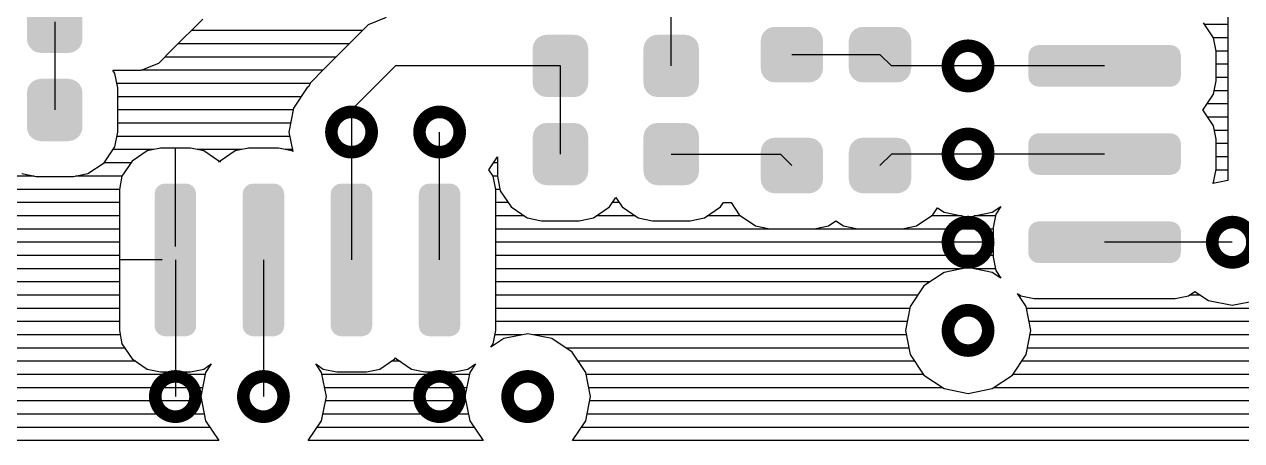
# Model space of a CAD drawing. Extents: x 295 to 953, y 10 to 290.
# Drawn here: x 624.04 to 659.14, y 73.18 to 85.17 of the extents above; entities that cross this region are included whole.
import ezdxf

# ---------------------------------------------------------------- set-up
doc = ezdxf.new("R2010")
doc.units = 0
doc.header["$LTSCALE"] = 5
doc.header["$MEASUREMENT"] = 0
doc.layers.get('0').update_dxf_attribs({"linetype": 'CONTINUOUS', "lineweight": 25})

msp = doc.modelspace()

# ---------------------------------------------------------------- linework, layer by layer
for p, q in [((658.745, 87.419), (658.745, 81.069)), ((642.692, 83.97), (642.692, 86.51)), ((628.311, 84.448), (629.185, 85.321)), ((634.468, 85.367), (633.955, 85.154)), ((624.912, 85.24), (624.912, 82.7)), ((633.787, 84.986), (628.844, 84.986)), ((633.955, 85.154), (632.685, 83.884)), ((658.334, 84.783), (658.039, 85.215)), ((658.745, 85.159), (658.08, 85.159)), ((633.406, 84.605), (628.463, 84.605)), ((658.41, 84.397), (658.334, 84.783)), ((658.745, 84.778), (658.334, 84.778)), ((627.915, 84.051), (628.311, 84.448)), ((646.172, 84.295), (648.712, 84.295)), ((649.042, 83.97), (648.712, 84.295)), ((658.745, 84.397), (658.41, 84.397)), ((658.41, 83.538), (658.41, 84.397)), ((627.402, 83.843), (627.915, 84.051)), ((633.025, 84.224), (628.082, 84.224)), ((634.742, 83.97), (633.472, 82.7)), ((639.497, 83.97), (634.742, 83.97)), ((639.497, 81.43), (639.497, 83.97)), ((651.252, 83.97), (649.042, 83.97)), ((655.189, 83.97), (651.252, 83.97)), ((658.745, 84.016), (658.41, 84.016)), ((626.65, 83.752), (626.589, 83.843)), ((626.589, 83.843), (627.402, 83.843)), ((626.731, 83.335), (626.65, 83.752)), ((632.644, 83.843), (627.402, 83.843)), ((632.685, 83.884), (632.288, 83.487)), ((658.745, 83.635), (658.41, 83.635)), ((632.278, 83.462), (626.706, 83.462)), ((626.731, 82.06), (626.731, 83.335)), ((632.192, 83.345), (631.801, 82.756)), ((632.243, 83.381), (632.192, 83.345)), ((632.253, 83.406), (632.243, 83.381)), ((632.288, 83.487), (632.253, 83.406)), ((658.334, 83.152), (658.41, 83.538)), ((658.745, 83.254), (658.354, 83.254)), ((632.014, 83.081), (626.731, 83.081)), ((658.039, 82.72), (658.334, 83.152)), ((658.745, 82.873), (658.146, 82.873)), ((631.791, 82.7), (626.731, 82.7)), ((631.801, 82.756), (631.664, 82.065)), ((633.472, 82.7), (633.472, 82.065)), ((658.009, 82.7), (658.039, 82.72)), ((658.039, 82.675), (658.009, 82.7)), ((658.334, 82.243), (658.039, 82.675)), ((631.714, 82.319), (626.731, 82.319)), ((658.745, 82.492), (658.161, 82.492)), ((658.41, 81.857), (658.334, 82.243)), ((626.65, 81.643), (626.731, 82.06)), ((631.689, 81.938), (626.706, 81.938)), ((631.664, 82.065), (631.775, 81.501)), ((633.472, 82.065), (633.472, 78.382)), ((636.012, 78.382), (636.012, 82.065)), ((658.745, 82.111), (658.359, 82.111)), ((658.41, 80.998), (658.41, 81.857)), ((626.335, 81.176), (626.65, 81.643)), ((627.757, 81.557), (626.589, 81.557)), ((627.579, 81.521), (627.148, 81.227)), ((627.965, 81.598), (627.579, 81.521)), ((628.824, 81.598), (627.965, 81.598)), ((628.392, 78.763), (628.392, 81.598)), ((629.21, 81.521), (628.824, 81.598)), ((630.297, 81.557), (629.032, 81.557)), ((629.642, 81.227), (629.21, 81.521)), ((630.119, 81.521), (629.688, 81.227)), ((630.505, 81.598), (630.119, 81.521)), ((631.364, 81.598), (630.505, 81.598)), ((631.75, 81.521), (631.364, 81.598)), ((631.765, 81.557), (631.572, 81.557)), ((631.775, 81.501), (631.75, 81.521)), ((658.745, 81.73), (658.41, 81.73)), ((625.867, 80.866), (626.335, 81.176)), ((627.107, 81.176), (626.33, 81.176)), ((627.148, 81.227), (626.853, 80.795)), ((629.662, 81.196), (629.642, 81.227)), ((629.688, 81.227), (629.662, 81.196)), ((637.429, 80.978), (637.678, 81.354)), ((637.678, 81.176), (637.562, 81.176)), ((637.678, 81.354), (637.678, 80.79)), ((642.692, 81.43), (645.847, 81.43)), ((645.847, 81.43), (646.172, 81.1)), ((649.042, 81.43), (648.712, 81.1)), ((651.252, 81.43), (649.042, 81.43)), ((655.189, 81.43), (651.252, 81.43)), ((658.745, 81.349), (658.41, 81.349)), ((624.318, 80.795), (622.311, 80.795)), ((623.962, 80.866), (624.374, 80.78)), ((624.374, 80.78), (625.456, 80.78)), ((625.456, 80.78), (625.867, 80.866)), ((626.853, 80.795), (625.512, 80.795)), ((626.853, 80.795), (626.777, 80.409)), ((637.556, 80.795), (637.429, 80.978)), ((637.678, 80.795), (637.556, 80.795)), ((637.633, 80.409), (637.556, 80.795)), ((637.678, 80.79), (637.76, 80.373)), ((658.334, 80.612), (658.41, 80.998)), ((658.745, 80.968), (658.4, 80.968)), ((658.745, 81.069), (658.745, 80.673)), ((626.777, 80.414), (615.311, 80.414)), ((626.777, 80.409), (626.777, 76.35)), ((637.755, 80.414), (637.633, 80.414)), ((637.633, 76.35), (637.633, 80.409)), ((658.745, 80.673), (658.313, 80.587)), ((658.313, 80.587), (658.334, 80.612)), ((637.76, 80.373), (638.075, 79.906)), ((640.914, 79.906), (641.092, 80.175)), ((641.092, 80.175), (641.275, 79.906)), ((626.777, 80.033), (615.118, 80.033)), ((637.993, 80.033), (637.633, 80.033)), ((638.075, 79.906), (638.542, 79.596)), ((640.447, 79.596), (640.914, 79.906)), ((641.189, 80.033), (641.001, 80.033)), ((641.275, 79.906), (641.742, 79.596)), ((643.647, 79.596), (644.115, 79.906)), ((644.115, 79.906), (644.196, 80.033)), ((644.196, 80.033), (644.42, 80.033)), ((644.42, 80.033), (644.653, 79.677)), ((650.236, 79.677), (650.373, 79.881)), ((650.373, 79.881), (650.561, 79.754)), ((650.561, 79.754), (651.252, 79.616)), ((651.252, 79.616), (651.948, 79.754)), ((651.948, 79.754), (652.197, 79.921)), ((652.05, 79.703), (651.973, 79.317)), ((652.197, 79.921), (652.05, 79.703)), ((626.777, 79.652), (615.057, 79.652)), ((638.461, 79.652), (637.633, 79.652)), ((638.542, 79.596), (638.953, 79.51)), ((638.953, 79.51), (640.035, 79.51)), ((640.035, 79.51), (640.447, 79.596)), ((641.661, 79.652), (640.528, 79.652)), ((641.742, 79.596), (642.154, 79.51)), ((642.154, 79.51), (643.236, 79.51)), ((643.236, 79.51), (643.647, 79.596)), ((644.694, 79.652), (643.729, 79.652)), ((644.653, 79.677), (645.121, 79.362)), ((645.121, 79.362), (645.537, 79.281)), ((646.812, 79.281), (647.229, 79.362)), ((647.229, 79.362), (647.442, 79.51)), ((647.442, 79.51), (647.661, 79.362)), ((647.661, 79.362), (648.077, 79.281)), ((649.352, 79.281), (649.769, 79.362)), ((649.769, 79.362), (650.236, 79.677)), ((651.079, 79.652), (650.195, 79.652)), ((652.04, 79.652), (651.43, 79.652)), ((626.777, 79.271), (615.057, 79.271)), ((651.973, 79.271), (637.633, 79.271)), ((645.537, 79.281), (646.812, 79.281)), ((648.077, 79.281), (649.352, 79.281)), ((651.973, 79.317), (651.973, 78.458)), ((626.777, 78.89), (615.057, 78.89)), ((651.973, 78.89), (637.633, 78.89)), ((658.872, 78.89), (655.189, 78.89)), ((626.777, 78.509), (615.057, 78.509)), ((628.011, 78.382), (626.777, 78.382)), ((628.392, 78.382), (628.392, 74.445)), ((630.932, 78.382), (630.932, 74.445)), ((651.973, 78.509), (637.633, 78.509)), ((651.973, 78.458), (652.05, 78.072)), ((626.777, 78.128), (615.057, 78.128)), ((628.392, 78.001), (628.392, 75.161)), ((651.079, 78.128), (637.633, 78.128)), ((650.561, 78.021), (649.972, 77.63)), ((651.252, 78.158), (650.561, 78.021)), ((651.948, 78.021), (651.252, 78.158)), ((652.04, 78.128), (651.43, 78.128)), ((652.197, 77.854), (651.948, 78.021)), ((652.05, 78.072), (652.197, 77.854)), ((626.777, 77.747), (615.057, 77.747)), ((650.145, 77.747), (637.633, 77.747)), ((649.972, 77.63), (649.581, 77.041)), ((626.777, 77.366), (615.057, 77.366)), ((649.794, 77.366), (637.633, 77.366)), ((652.929, 77.041), (652.68, 77.412)), ((652.68, 77.412), (652.776, 77.346)), ((652.756, 77.366), (652.715, 77.366)), ((652.776, 77.346), (653.162, 77.269)), ((653.162, 77.269), (657.221, 77.269)), ((657.221, 77.269), (657.607, 77.346)), ((657.607, 77.346), (657.79, 77.473)), ((657.958, 77.366), (657.628, 77.366)), ((657.79, 77.473), (658.181, 77.214)), ((626.777, 76.985), (615.057, 76.985)), ((649.571, 76.985), (637.633, 76.985)), ((649.581, 77.041), (649.444, 76.35)), ((653.066, 76.35), (652.929, 77.041)), ((670.236, 76.985), (652.939, 76.985)), ((658.181, 77.214), (658.872, 77.076)), ((658.872, 77.076), (659.568, 77.214)), ((626.777, 76.604), (615.057, 76.604)), ((649.494, 76.604), (637.633, 76.604)), ((670.617, 76.604), (653.015, 76.604)), ((626.802, 76.223), (615.057, 76.223)), ((626.777, 76.35), (626.853, 75.964)), ((637.556, 75.964), (637.633, 76.35)), ((638.379, 76.223), (637.607, 76.223)), ((638.552, 76.253), (637.861, 76.116)), ((639.248, 76.116), (638.552, 76.253)), ((649.469, 76.223), (638.73, 76.223)), ((649.444, 76.35), (649.581, 75.654)), ((652.929, 75.654), (653.066, 76.35)), ((670.998, 76.223), (653.04, 76.223)), ((626.939, 75.842), (615.057, 75.842)), ((626.853, 75.964), (627.148, 75.532)), ((637.861, 76.116), (637.49, 75.867)), ((637.49, 75.867), (637.556, 75.964)), ((639.837, 75.725), (639.248, 76.116)), ((649.545, 75.842), (639.665, 75.842)), ((671.379, 75.842), (652.964, 75.842)), ((627.148, 75.532), (627.579, 75.237)), ((634.29, 75.237), (634.722, 75.532)), ((634.722, 75.532), (634.742, 75.563)), ((634.742, 75.563), (634.768, 75.532)), ((634.768, 75.532), (635.199, 75.237)), ((640.229, 75.136), (639.837, 75.725)), ((649.581, 75.654), (649.972, 75.065)), ((652.537, 75.065), (652.929, 75.654)), ((627.254, 75.461), (615.057, 75.461)), ((627.579, 75.237), (627.965, 75.161)), ((627.965, 75.161), (628.824, 75.161)), ((628.824, 75.161), (629.21, 75.237)), ((629.261, 75.136), (629.124, 74.445)), ((629.21, 75.237), (629.428, 75.385)), ((629.428, 75.385), (629.261, 75.136)), ((632.609, 75.136), (632.441, 75.385)), ((632.441, 75.385), (632.659, 75.237)), ((632.746, 74.445), (632.609, 75.136)), ((632.659, 75.237), (633.045, 75.161)), ((633.045, 75.161), (633.904, 75.161)), ((633.904, 75.161), (634.29, 75.237)), ((634.874, 75.461), (634.615, 75.461)), ((635.199, 75.237), (635.585, 75.161)), ((635.585, 75.161), (636.444, 75.161)), ((636.444, 75.161), (636.83, 75.237)), ((636.881, 75.136), (636.744, 74.445)), ((636.83, 75.237), (637.048, 75.385)), ((637.048, 75.385), (636.881, 75.136)), ((649.708, 75.461), (640.015, 75.461)), ((640.366, 74.445), (640.229, 75.136)), ((671.76, 75.461), (652.802, 75.461)), ((629.251, 75.08), (615.057, 75.08)), ((636.871, 75.08), (632.619, 75.08)), ((649.967, 75.08), (640.239, 75.08)), ((649.972, 75.065), (650.561, 74.674)), ((651.948, 74.674), (652.537, 75.065)), ((672.141, 75.08), (652.542, 75.08)), ((629.174, 74.699), (615.057, 74.699)), ((629.124, 74.445), (629.261, 73.749)), ((632.609, 73.749), (632.746, 74.445)), ((636.794, 74.699), (632.695, 74.699)), ((636.744, 74.445), (636.881, 73.749)), ((640.229, 73.749), (640.366, 74.445)), ((650.526, 74.699), (640.315, 74.699)), ((650.561, 74.674), (651.252, 74.536)), ((651.252, 74.536), (651.948, 74.674)), ((672.522, 74.699), (651.984, 74.699)), ((629.149, 74.318), (615.057, 74.318)), ((636.769, 74.318), (632.72, 74.318)), ((672.903, 74.318), (640.34, 74.318)), ((629.225, 73.937), (615.118, 73.937)), ((629.261, 73.749), (629.647, 73.175)), ((632.222, 73.175), (632.609, 73.749)), ((636.845, 73.937), (632.644, 73.937)), ((636.881, 73.749), (637.267, 73.175)), ((639.842, 73.175), (640.229, 73.749)), ((673.284, 73.937), (640.264, 73.937)), ((629.388, 73.556), (615.311, 73.556)), ((637.008, 73.556), (632.482, 73.556)), ((673.665, 73.556), (640.102, 73.556)), ((629.647, 73.175), (615.956, 73.175)), ((629.647, 73.175), (615.956, 73.175)), ((637.267, 73.175), (632.222, 73.175)), ((637.267, 73.175), (632.222, 73.175)), ((674.046, 73.175), (639.842, 73.175)), ((674.046, 73.175), (639.842, 73.175))]:
    msp.add_line(p, q)
at = {"const_width": 0.363}
for points in [[(651.833, 83.97, -1), (650.672, 83.97, -1)], [(634.053, 82.065, -1), (632.892, 82.065, -1)], [(636.593, 82.065, -1), (635.432, 82.065, -1)], [(651.833, 81.43, -1), (650.672, 81.43, -1)], [(651.833, 78.89, -1), (650.672, 78.89, -1)], [(659.453, 78.89, -1), (658.292, 78.89, -1)], [(651.833, 76.35, -1), (650.672, 76.35, -1)], [(628.973, 74.445, -1), (627.812, 74.445, -1)], [(631.513, 74.445, -1), (630.352, 74.445, -1)], [(636.593, 74.445, -1), (635.432, 74.445, -1)], [(639.133, 74.445, -1), (637.972, 74.445, -1)]]:
    msp.add_lwpolyline(points, format="xyb", close=True, dxfattribs=at)
for points in [[(625.712, 84.742), (625.712, 85.738), (624.112, 84.742), (624.112, 85.738)], [(646.987, 84.934), (646.91, 85.015), (645.354, 84.934), (645.437, 85.015)], [(646.91, 85.015), (646.895, 85.023), (645.437, 85.015), (645.445, 85.023)], [(646.895, 85.023), (646.798, 85.074), (645.445, 85.023), (645.551, 85.074)], [(646.798, 85.074), (646.773, 85.078), (645.551, 85.074), (645.559, 85.078)], [(646.773, 85.078), (646.672, 85.095), (645.559, 85.078), (645.672, 85.095)], [(649.527, 84.934), (649.45, 85.015), (647.894, 84.934), (647.977, 85.015)], [(649.45, 85.015), (649.435, 85.023), (647.977, 85.015), (647.985, 85.023)], [(649.435, 85.023), (649.338, 85.074), (647.985, 85.023), (648.091, 85.074)], [(649.338, 85.074), (649.313, 85.078), (648.091, 85.074), (648.099, 85.078)], [(649.313, 85.078), (649.212, 85.095), (648.099, 85.078), (648.212, 85.095)], [(625.712, 84.74), (625.712, 84.742), (624.112, 84.74), (624.112, 84.742)], [(625.693, 84.628), (625.712, 84.74), (624.129, 84.628), (624.112, 84.74)], [(625.691, 84.615), (625.693, 84.628), (624.136, 84.615), (624.129, 84.628)], [(625.638, 84.514), (625.691, 84.615), (624.185, 84.514), (624.136, 84.615)], [(640.274, 84.595), (640.225, 84.696), (638.718, 84.595), (638.772, 84.696)], [(640.225, 84.696), (640.214, 84.708), (638.772, 84.696), (638.778, 84.708)], [(640.214, 84.708), (640.136, 84.787), (638.778, 84.708), (638.861, 84.787)], [(640.136, 84.787), (640.12, 84.795), (638.861, 84.787), (638.869, 84.795)], [(640.12, 84.795), (640.024, 84.846), (638.869, 84.795), (638.975, 84.846)], [(640.024, 84.846), (639.998, 84.85), (638.975, 84.846), (638.984, 84.85)], [(639.998, 84.85), (639.898, 84.866), (638.984, 84.85), (639.096, 84.866)], [(639.898, 84.866), (639.898, 84.869), (639.096, 84.866), (639.096, 84.869)], [(643.469, 84.595), (643.42, 84.696), (641.913, 84.595), (641.967, 84.696)], [(643.42, 84.696), (643.409, 84.708), (641.967, 84.696), (641.973, 84.708)], [(643.409, 84.708), (643.332, 84.787), (641.973, 84.708), (642.056, 84.787)], [(643.332, 84.787), (643.316, 84.795), (642.056, 84.787), (642.065, 84.795)], [(643.316, 84.795), (643.219, 84.846), (642.065, 84.795), (642.17, 84.846)], [(643.219, 84.846), (643.193, 84.85), (642.17, 84.846), (642.179, 84.85)], [(643.193, 84.85), (643.094, 84.866), (642.179, 84.85), (642.291, 84.866)], [(643.094, 84.866), (643.094, 84.869), (642.291, 84.866), (642.291, 84.869)], [(647.071, 83.894), (647.071, 84.696), (645.273, 83.894), (645.273, 84.696)], [(647.069, 84.696), (647.053, 84.809), (645.275, 84.696), (645.294, 84.809)], [(647.053, 84.809), (647.046, 84.822), (645.294, 84.809), (645.296, 84.822)], [(647.046, 84.822), (646.998, 84.923), (645.296, 84.822), (645.349, 84.923)], [(646.998, 84.923), (646.987, 84.934), (645.349, 84.923), (645.354, 84.934)], [(649.611, 83.894), (649.611, 84.696), (647.813, 83.894), (647.813, 84.696)], [(649.609, 84.696), (649.593, 84.809), (647.815, 84.696), (647.834, 84.809)], [(649.593, 84.809), (649.586, 84.822), (647.834, 84.809), (647.836, 84.822)], [(649.586, 84.822), (649.538, 84.923), (647.836, 84.822), (647.889, 84.923)], [(649.538, 84.923), (649.527, 84.934), (647.889, 84.923), (647.894, 84.934)], [(625.632, 84.502), (625.638, 84.514), (624.196, 84.502), (624.185, 84.514)], [(625.549, 84.423), (625.632, 84.502), (624.273, 84.423), (624.196, 84.502)], [(625.54, 84.415), (625.549, 84.423), (624.289, 84.415), (624.273, 84.423)], [(625.434, 84.364), (625.54, 84.415), (624.386, 84.364), (624.289, 84.415)], [(625.425, 84.36), (625.434, 84.364), (624.412, 84.36), (624.386, 84.364)], [(625.314, 84.344), (625.425, 84.36), (624.511, 84.344), (624.412, 84.36)], [(625.314, 84.341), (625.314, 84.344), (624.511, 84.341), (624.511, 84.344)], [(640.297, 84.47), (640.28, 84.582), (638.697, 84.47), (638.716, 84.582)], [(640.297, 84.468), (640.297, 84.47), (638.697, 84.468), (638.697, 84.47)], [(640.297, 83.472), (640.297, 84.468), (638.697, 83.472), (638.697, 84.468)], [(640.28, 84.582), (640.274, 84.595), (638.716, 84.582), (638.718, 84.595)], [(643.492, 84.47), (643.475, 84.582), (641.892, 84.47), (641.911, 84.582)], [(643.492, 84.468), (643.492, 84.47), (641.892, 84.468), (641.892, 84.47)], [(643.492, 83.472), (643.492, 84.468), (641.892, 83.472), (641.892, 84.468)], [(643.475, 84.582), (643.469, 84.595), (641.911, 84.582), (641.913, 84.595)], [(657.389, 84.27), (657.387, 84.298), (652.989, 84.27), (652.995, 84.298)], [(657.389, 83.67), (657.389, 84.27), (652.989, 83.67), (652.989, 84.27)], [(657.387, 84.298), (657.365, 84.378), (652.995, 84.298), (653.01, 84.378)], [(657.365, 84.378), (657.357, 84.404), (653.01, 84.378), (653.026, 84.404)], [(657.357, 84.404), (657.306, 84.471), (653.026, 84.404), (653.067, 84.471)], [(657.306, 84.471), (657.291, 84.492), (653.067, 84.471), (653.094, 84.492)], [(657.291, 84.492), (657.216, 84.538), (653.094, 84.492), (653.155, 84.538)], [(657.216, 84.538), (657.197, 84.549), (653.155, 84.538), (653.195, 84.549)], [(657.197, 84.549), (657.096, 84.568), (653.195, 84.549), (653.261, 84.568)], [(657.096, 84.568), (657.089, 84.569), (653.261, 84.568), (653.289, 84.569)], [(625.536, 83.525), (625.439, 83.576), (624.285, 83.525), (624.39, 83.576)], [(625.439, 83.576), (625.413, 83.58), (624.39, 83.576), (624.399, 83.58)], [(625.413, 83.58), (625.314, 83.596), (624.399, 83.58), (624.511, 83.596)], [(625.314, 83.596), (625.314, 83.599), (624.511, 83.596), (624.511, 83.599)], [(647.051, 83.781), (647.069, 83.894), (645.292, 83.781), (645.275, 83.894)], [(647.049, 83.769), (647.051, 83.781), (645.298, 83.769), (645.292, 83.781)], [(646.996, 83.667), (647.049, 83.769), (645.346, 83.667), (645.298, 83.769)], [(646.99, 83.656), (646.996, 83.667), (645.357, 83.656), (645.346, 83.667)], [(646.907, 83.575), (646.99, 83.656), (645.434, 83.575), (645.357, 83.656)], [(646.899, 83.567), (646.907, 83.575), (645.449, 83.567), (645.434, 83.575)], [(646.793, 83.516), (646.899, 83.567), (645.547, 83.516), (645.449, 83.567)], [(649.591, 83.781), (649.609, 83.894), (647.832, 83.781), (647.815, 83.894)], [(649.589, 83.769), (649.591, 83.781), (647.838, 83.769), (647.832, 83.781)], [(649.536, 83.667), (649.589, 83.769), (647.886, 83.667), (647.838, 83.769)], [(649.53, 83.656), (649.536, 83.667), (647.897, 83.656), (647.886, 83.667)], [(649.447, 83.575), (649.53, 83.656), (647.974, 83.575), (647.897, 83.656)], [(649.439, 83.567), (649.447, 83.575), (647.989, 83.567), (647.974, 83.575)], [(649.333, 83.516), (649.439, 83.567), (648.087, 83.516), (647.989, 83.567)], [(657.383, 83.642), (657.389, 83.67), (652.991, 83.642), (652.989, 83.67)], [(657.369, 83.562), (657.383, 83.642), (653.014, 83.562), (652.991, 83.642)], [(657.352, 83.536), (657.369, 83.562), (653.021, 83.536), (653.014, 83.562)], [(625.712, 83.2), (625.695, 83.312), (624.112, 83.2), (624.131, 83.312)], [(625.712, 83.198), (625.712, 83.2), (624.112, 83.198), (624.112, 83.2)], [(625.712, 82.202), (625.712, 83.198), (624.112, 82.202), (624.112, 83.198)], [(625.695, 83.312), (625.689, 83.325), (624.131, 83.312), (624.133, 83.325)], [(625.689, 83.325), (625.64, 83.426), (624.133, 83.325), (624.187, 83.426)], [(625.64, 83.426), (625.629, 83.438), (624.187, 83.426), (624.193, 83.438)], [(625.629, 83.438), (625.552, 83.517), (624.193, 83.438), (624.276, 83.517)], [(625.552, 83.517), (625.536, 83.525), (624.276, 83.517), (624.285, 83.525)], [(640.297, 83.47), (640.297, 83.472), (638.697, 83.47), (638.697, 83.472)], [(640.278, 83.358), (640.297, 83.47), (638.714, 83.358), (638.697, 83.47)], [(640.276, 83.345), (640.278, 83.358), (638.72, 83.345), (638.714, 83.358)], [(640.222, 83.244), (640.276, 83.345), (638.769, 83.244), (638.72, 83.345)], [(640.216, 83.232), (640.222, 83.244), (638.78, 83.232), (638.769, 83.244)], [(640.133, 83.153), (640.216, 83.232), (638.858, 83.153), (638.78, 83.232)], [(643.492, 83.47), (643.492, 83.472), (641.892, 83.47), (641.892, 83.472)], [(643.473, 83.358), (643.492, 83.47), (641.909, 83.358), (641.892, 83.47)], [(643.471, 83.345), (643.473, 83.358), (641.916, 83.345), (641.909, 83.358)], [(643.418, 83.244), (643.471, 83.345), (641.965, 83.244), (641.916, 83.345)], [(643.412, 83.232), (643.418, 83.244), (641.976, 83.232), (641.965, 83.244)], [(643.329, 83.153), (643.412, 83.232), (642.053, 83.153), (641.976, 83.232)], [(646.785, 83.512), (646.793, 83.516), (645.571, 83.512), (645.547, 83.516)], [(646.672, 83.495), (646.785, 83.512), (645.672, 83.495), (645.571, 83.512)], [(649.325, 83.512), (649.333, 83.516), (648.111, 83.512), (648.087, 83.516)], [(649.212, 83.495), (649.325, 83.512), (648.212, 83.495), (648.111, 83.512)], [(657.311, 83.469), (657.352, 83.536), (653.072, 83.469), (653.021, 83.536)], [(657.284, 83.448), (657.311, 83.469), (653.088, 83.448), (653.072, 83.469)], [(657.223, 83.402), (657.284, 83.448), (653.162, 83.402), (653.088, 83.448)], [(657.183, 83.391), (657.223, 83.402), (653.181, 83.391), (653.162, 83.402)], [(657.118, 83.372), (657.183, 83.391), (653.282, 83.372), (653.181, 83.391)], [(657.089, 83.371), (657.118, 83.372), (653.289, 83.371), (653.282, 83.372)], [(640.125, 83.145), (640.133, 83.153), (638.874, 83.145), (638.858, 83.153)], [(640.019, 83.094), (640.125, 83.145), (638.97, 83.094), (638.874, 83.145)], [(640.01, 83.09), (640.019, 83.094), (638.996, 83.09), (638.97, 83.094)], [(639.898, 83.074), (640.01, 83.09), (639.096, 83.074), (638.996, 83.09)], [(639.898, 83.071), (639.898, 83.074), (639.096, 83.071), (639.096, 83.074)], [(643.32, 83.145), (643.329, 83.153), (642.069, 83.145), (642.053, 83.153)], [(643.214, 83.094), (643.32, 83.145), (642.166, 83.094), (642.069, 83.145)], [(643.205, 83.09), (643.214, 83.094), (642.192, 83.09), (642.166, 83.094)], [(643.094, 83.074), (643.205, 83.09), (642.291, 83.074), (642.192, 83.09)], [(643.094, 83.071), (643.094, 83.074), (642.291, 83.071), (642.291, 83.074)], [(625.712, 82.2), (625.712, 82.202), (624.112, 82.2), (624.112, 82.202)], [(625.693, 82.088), (625.712, 82.2), (624.129, 82.088), (624.112, 82.2)], [(640.274, 82.055), (640.225, 82.156), (638.718, 82.055), (638.772, 82.156)], [(640.225, 82.156), (640.214, 82.168), (638.772, 82.156), (638.778, 82.168)], [(640.214, 82.168), (640.136, 82.247), (638.778, 82.168), (638.861, 82.247)], [(640.136, 82.247), (640.12, 82.255), (638.861, 82.247), (638.869, 82.255)], [(640.12, 82.255), (640.024, 82.306), (638.869, 82.255), (638.975, 82.306)], [(640.024, 82.306), (639.998, 82.31), (638.975, 82.306), (638.984, 82.31)], [(639.998, 82.31), (639.898, 82.326), (638.984, 82.31), (639.096, 82.326)], [(639.898, 82.326), (639.898, 82.329), (639.096, 82.326), (639.096, 82.329)], [(643.469, 82.055), (643.42, 82.156), (641.913, 82.055), (641.967, 82.156)], [(643.42, 82.156), (643.409, 82.168), (641.967, 82.156), (641.973, 82.168)], [(643.409, 82.168), (643.332, 82.247), (641.973, 82.168), (642.056, 82.247)], [(643.332, 82.247), (643.316, 82.255), (642.056, 82.247), (642.065, 82.255)], [(643.316, 82.255), (643.219, 82.306), (642.065, 82.255), (642.17, 82.306)], [(643.219, 82.306), (643.193, 82.31), (642.17, 82.306), (642.179, 82.31)], [(643.193, 82.31), (643.094, 82.326), (642.179, 82.31), (642.291, 82.326)], [(643.094, 82.326), (643.094, 82.329), (642.291, 82.326), (642.291, 82.329)], [(625.691, 82.075), (625.693, 82.088), (624.136, 82.075), (624.129, 82.088)], [(625.638, 81.974), (625.691, 82.075), (624.185, 81.974), (624.136, 82.075)], [(625.632, 81.962), (625.638, 81.974), (624.196, 81.962), (624.185, 81.974)], [(625.549, 81.883), (625.632, 81.962), (624.273, 81.883), (624.196, 81.962)], [(625.54, 81.875), (625.549, 81.883), (624.289, 81.875), (624.273, 81.883)], [(625.434, 81.824), (625.54, 81.875), (624.386, 81.824), (624.289, 81.875)], [(625.425, 81.82), (625.434, 81.824), (624.412, 81.82), (624.386, 81.824)], [(625.314, 81.804), (625.425, 81.82), (624.511, 81.804), (624.412, 81.82)], [(625.314, 81.801), (625.314, 81.804), (624.511, 81.801), (624.511, 81.804)], [(640.297, 81.93), (640.28, 82.042), (638.697, 81.93), (638.716, 82.042)], [(640.297, 81.928), (640.297, 81.93), (638.697, 81.928), (638.697, 81.93)], [(640.297, 80.932), (640.297, 81.928), (638.697, 80.932), (638.697, 81.928)], [(640.28, 82.042), (640.274, 82.055), (638.716, 82.042), (638.718, 82.055)], [(643.492, 81.93), (643.475, 82.042), (641.892, 81.93), (641.911, 82.042)], [(643.492, 81.928), (643.492, 81.93), (641.892, 81.928), (641.892, 81.93)], [(643.492, 80.932), (643.492, 81.928), (641.892, 80.932), (641.892, 81.928)], [(643.475, 82.042), (643.469, 82.055), (641.911, 82.042), (641.913, 82.055)], [(646.987, 81.739), (646.91, 81.82), (645.354, 81.739), (645.437, 81.82)], [(646.91, 81.82), (646.895, 81.828), (645.437, 81.82), (645.445, 81.828)], [(646.895, 81.828), (646.798, 81.879), (645.445, 81.828), (645.551, 81.879)], [(646.798, 81.879), (646.773, 81.883), (645.551, 81.879), (645.559, 81.883)], [(646.773, 81.883), (646.672, 81.9), (645.559, 81.883), (645.672, 81.9)], [(649.527, 81.739), (649.45, 81.82), (647.894, 81.739), (647.977, 81.82)], [(649.45, 81.82), (649.435, 81.828), (647.977, 81.82), (647.985, 81.828)], [(649.435, 81.828), (649.338, 81.879), (647.985, 81.828), (648.091, 81.879)], [(649.338, 81.879), (649.313, 81.883), (648.091, 81.879), (648.099, 81.883)], [(649.313, 81.883), (649.212, 81.9), (648.099, 81.883), (648.212, 81.9)], [(657.387, 81.758), (657.365, 81.838), (652.995, 81.758), (653.01, 81.838)], [(657.365, 81.838), (657.357, 81.864), (653.01, 81.838), (653.026, 81.864)], [(657.357, 81.864), (657.306, 81.931), (653.026, 81.864), (653.067, 81.931)], [(657.306, 81.931), (657.291, 81.952), (653.067, 81.931), (653.094, 81.952)], [(657.291, 81.952), (657.216, 81.998), (653.094, 81.952), (653.155, 81.998)], [(657.216, 81.998), (657.197, 82.009), (653.155, 81.998), (653.195, 82.009)], [(657.197, 82.009), (657.096, 82.028), (653.195, 82.009), (653.261, 82.028)], [(657.096, 82.028), (657.089, 82.029), (653.261, 82.028), (653.289, 82.029)], [(647.071, 80.698), (647.071, 81.501), (645.273, 80.698), (645.273, 81.501)], [(647.069, 81.501), (647.053, 81.614), (645.275, 81.501), (645.294, 81.614)], [(647.053, 81.614), (647.046, 81.626), (645.294, 81.614), (645.296, 81.626)], [(647.046, 81.626), (646.998, 81.728), (645.296, 81.626), (645.349, 81.728)], [(646.998, 81.728), (646.987, 81.739), (645.349, 81.728), (645.354, 81.739)], [(649.611, 80.698), (649.611, 81.501), (647.813, 80.698), (647.813, 81.501)], [(649.609, 81.501), (649.593, 81.614), (647.815, 81.501), (647.834, 81.614)], [(649.593, 81.614), (649.586, 81.626), (647.834, 81.614), (647.836, 81.626)], [(649.586, 81.626), (649.538, 81.728), (647.836, 81.626), (647.889, 81.728)], [(649.538, 81.728), (649.527, 81.739), (647.889, 81.728), (647.894, 81.739)], [(657.389, 81.73), (657.387, 81.758), (652.989, 81.73), (652.995, 81.758)], [(657.389, 81.13), (657.389, 81.73), (652.989, 81.13), (652.989, 81.73)], [(657.383, 81.102), (657.389, 81.13), (652.991, 81.102), (652.989, 81.13)], [(657.369, 81.022), (657.383, 81.102), (653.014, 81.022), (652.991, 81.102)], [(640.297, 80.93), (640.297, 80.932), (638.697, 80.93), (638.697, 80.932)], [(640.278, 80.818), (640.297, 80.93), (638.714, 80.818), (638.697, 80.93)], [(640.276, 80.805), (640.278, 80.818), (638.72, 80.805), (638.714, 80.818)], [(640.222, 80.704), (640.276, 80.805), (638.769, 80.704), (638.72, 80.805)], [(643.492, 80.93), (643.492, 80.932), (641.892, 80.93), (641.892, 80.932)], [(643.473, 80.818), (643.492, 80.93), (641.909, 80.818), (641.892, 80.93)], [(643.471, 80.805), (643.473, 80.818), (641.916, 80.805), (641.909, 80.818)], [(643.418, 80.704), (643.471, 80.805), (641.965, 80.704), (641.916, 80.805)], [(657.352, 80.996), (657.369, 81.022), (653.021, 80.996), (653.014, 81.022)], [(657.311, 80.929), (657.352, 80.996), (653.072, 80.929), (653.021, 80.996)], [(657.284, 80.908), (657.311, 80.929), (653.088, 80.908), (653.072, 80.929)], [(657.223, 80.862), (657.284, 80.908), (653.162, 80.862), (653.088, 80.908)], [(657.183, 80.851), (657.223, 80.862), (653.181, 80.851), (653.162, 80.862)], [(657.118, 80.832), (657.183, 80.851), (653.282, 80.832), (653.181, 80.851)], [(657.089, 80.831), (657.118, 80.832), (653.289, 80.831), (653.282, 80.832)], [(628.99, 80.311), (628.967, 80.39), (627.798, 80.311), (627.813, 80.39)], [(628.967, 80.39), (628.96, 80.416), (627.813, 80.39), (627.829, 80.416)], [(628.96, 80.416), (628.909, 80.483), (627.829, 80.416), (627.871, 80.483)], [(628.909, 80.483), (628.893, 80.504), (627.871, 80.483), (627.897, 80.504)], [(628.893, 80.504), (628.819, 80.55), (627.897, 80.504), (627.958, 80.55)], [(628.819, 80.55), (628.8, 80.561), (627.958, 80.55), (627.998, 80.561)], [(628.8, 80.561), (628.699, 80.58), (627.998, 80.561), (628.064, 80.58)], [(628.699, 80.58), (628.692, 80.582), (628.064, 80.58), (628.092, 80.582)], [(631.53, 80.311), (631.507, 80.39), (630.338, 80.311), (630.353, 80.39)], [(631.507, 80.39), (631.5, 80.416), (630.353, 80.39), (630.369, 80.416)], [(631.5, 80.416), (631.449, 80.483), (630.369, 80.416), (630.411, 80.483)], [(631.449, 80.483), (631.433, 80.504), (630.411, 80.483), (630.437, 80.504)], [(631.433, 80.504), (631.359, 80.55), (630.437, 80.504), (630.498, 80.55)], [(631.359, 80.55), (631.34, 80.561), (630.498, 80.55), (630.538, 80.561)], [(631.34, 80.561), (631.239, 80.58), (630.538, 80.561), (630.604, 80.58)], [(631.239, 80.58), (631.232, 80.582), (630.604, 80.58), (630.632, 80.582)], [(634.07, 80.311), (634.047, 80.39), (632.878, 80.311), (632.893, 80.39)], [(634.047, 80.39), (634.04, 80.416), (632.893, 80.39), (632.909, 80.416)], [(634.04, 80.416), (633.989, 80.483), (632.909, 80.416), (632.951, 80.483)], [(633.989, 80.483), (633.973, 80.504), (632.951, 80.483), (632.977, 80.504)], [(633.973, 80.504), (633.899, 80.55), (632.977, 80.504), (633.038, 80.55)], [(633.899, 80.55), (633.88, 80.561), (633.038, 80.55), (633.078, 80.561)], [(633.88, 80.561), (633.779, 80.58), (633.078, 80.561), (633.144, 80.58)], [(633.779, 80.58), (633.772, 80.582), (633.144, 80.58), (633.172, 80.582)], [(636.61, 80.311), (636.587, 80.39), (635.418, 80.311), (635.433, 80.39)], [(636.587, 80.39), (636.58, 80.416), (635.433, 80.39), (635.449, 80.416)], [(636.58, 80.416), (636.529, 80.483), (635.449, 80.416), (635.491, 80.483)], [(636.529, 80.483), (636.513, 80.504), (635.491, 80.483), (635.517, 80.504)], [(636.513, 80.504), (636.439, 80.55), (635.517, 80.504), (635.578, 80.55)], [(636.439, 80.55), (636.42, 80.561), (635.578, 80.55), (635.618, 80.561)], [(636.42, 80.561), (636.319, 80.58), (635.618, 80.561), (635.684, 80.58)], [(636.319, 80.58), (636.312, 80.582), (635.684, 80.58), (635.712, 80.582)], [(640.216, 80.692), (640.222, 80.704), (638.78, 80.692), (638.769, 80.704)], [(640.133, 80.613), (640.216, 80.692), (638.858, 80.613), (638.78, 80.692)], [(640.125, 80.605), (640.133, 80.613), (638.874, 80.605), (638.858, 80.613)], [(640.019, 80.554), (640.125, 80.605), (638.97, 80.554), (638.874, 80.605)], [(640.01, 80.55), (640.019, 80.554), (638.996, 80.55), (638.97, 80.554)], [(639.898, 80.534), (640.01, 80.55), (639.096, 80.534), (638.996, 80.55)], [(639.898, 80.531), (639.898, 80.534), (639.096, 80.531), (639.096, 80.534)], [(643.412, 80.692), (643.418, 80.704), (641.976, 80.692), (641.965, 80.704)], [(643.329, 80.613), (643.412, 80.692), (642.053, 80.613), (641.976, 80.692)], [(643.32, 80.605), (643.329, 80.613), (642.069, 80.605), (642.053, 80.613)], [(643.214, 80.554), (643.32, 80.605), (642.166, 80.554), (642.069, 80.605)], [(643.205, 80.55), (643.214, 80.554), (642.192, 80.55), (642.166, 80.554)], [(643.094, 80.534), (643.205, 80.55), (642.291, 80.534), (642.192, 80.55)], [(643.094, 80.531), (643.094, 80.534), (642.291, 80.531), (642.291, 80.534)], [(647.051, 80.586), (647.069, 80.698), (645.292, 80.586), (645.275, 80.698)], [(647.049, 80.573), (647.051, 80.586), (645.298, 80.573), (645.292, 80.586)], [(646.996, 80.471), (647.049, 80.573), (645.346, 80.471), (645.298, 80.573)], [(646.99, 80.461), (646.996, 80.471), (645.357, 80.461), (645.346, 80.471)], [(646.907, 80.38), (646.99, 80.461), (645.434, 80.38), (645.357, 80.461)], [(649.591, 80.586), (649.609, 80.698), (647.832, 80.586), (647.815, 80.698)], [(649.589, 80.573), (649.591, 80.586), (647.838, 80.573), (647.832, 80.586)], [(649.536, 80.471), (649.589, 80.573), (647.886, 80.471), (647.838, 80.573)], [(649.53, 80.461), (649.536, 80.471), (647.897, 80.461), (647.886, 80.471)], [(649.447, 80.38), (649.53, 80.461), (647.974, 80.38), (647.897, 80.461)], [(628.992, 80.282), (628.99, 80.311), (627.793, 80.282), (627.798, 80.311)], [(628.992, 76.482), (628.992, 80.282), (627.793, 76.482), (627.793, 80.282)], [(631.532, 80.282), (631.53, 80.311), (630.333, 80.282), (630.338, 80.311)], [(631.532, 76.482), (631.532, 80.282), (630.333, 76.482), (630.333, 80.282)], [(634.072, 80.282), (634.07, 80.311), (632.873, 80.282), (632.878, 80.311)], [(634.072, 76.482), (634.072, 80.282), (632.873, 76.482), (632.873, 80.282)], [(636.612, 80.282), (636.61, 80.311), (635.413, 80.282), (635.418, 80.311)], [(636.612, 76.482), (636.612, 80.282), (635.413, 76.482), (635.413, 80.282)], [(646.899, 80.372), (646.907, 80.38), (645.449, 80.372), (645.434, 80.38)], [(646.793, 80.321), (646.899, 80.372), (645.547, 80.321), (645.449, 80.372)], [(646.785, 80.317), (646.793, 80.321), (645.571, 80.317), (645.547, 80.321)], [(646.672, 80.3), (646.785, 80.317), (645.672, 80.3), (645.571, 80.317)], [(649.439, 80.372), (649.447, 80.38), (647.989, 80.372), (647.974, 80.38)], [(649.333, 80.321), (649.439, 80.372), (648.087, 80.321), (647.989, 80.372)], [(649.325, 80.317), (649.333, 80.321), (648.111, 80.317), (648.087, 80.321)], [(649.212, 80.3), (649.325, 80.317), (648.212, 80.3), (648.111, 80.317)], [(657.357, 79.324), (657.306, 79.391), (653.026, 79.324), (653.067, 79.391)], [(657.306, 79.391), (657.291, 79.412), (653.067, 79.391), (653.094, 79.412)], [(657.291, 79.412), (657.216, 79.458), (653.094, 79.412), (653.155, 79.458)], [(657.216, 79.458), (657.197, 79.469), (653.155, 79.458), (653.195, 79.469)], [(657.197, 79.469), (657.096, 79.488), (653.195, 79.469), (653.261, 79.488)], [(657.096, 79.488), (657.089, 79.489), (653.261, 79.488), (653.289, 79.489)], [(657.389, 79.19), (657.387, 79.218), (652.989, 79.19), (652.995, 79.218)], [(657.389, 78.59), (657.389, 79.19), (652.989, 78.59), (652.989, 79.19)], [(657.387, 79.218), (657.365, 79.298), (652.995, 79.218), (653.01, 79.298)], [(657.365, 79.298), (657.357, 79.324), (653.01, 79.298), (653.026, 79.324)], [(657.383, 78.562), (657.389, 78.59), (652.991, 78.562), (652.989, 78.59)], [(657.369, 78.482), (657.383, 78.562), (653.014, 78.482), (652.991, 78.562)], [(657.352, 78.456), (657.369, 78.482), (653.021, 78.456), (653.014, 78.482)], [(657.311, 78.389), (657.352, 78.456), (653.072, 78.389), (653.021, 78.456)], [(657.284, 78.368), (657.311, 78.389), (653.088, 78.368), (653.072, 78.389)], [(657.223, 78.322), (657.284, 78.368), (653.162, 78.322), (653.088, 78.368)], [(657.183, 78.311), (657.223, 78.322), (653.181, 78.311), (653.162, 78.322)], [(657.118, 78.292), (657.183, 78.311), (653.282, 78.292), (653.181, 78.311)], [(657.089, 78.291), (657.118, 78.292), (653.289, 78.291), (653.282, 78.292)], [(628.986, 76.453), (628.992, 76.482), (627.794, 76.453), (627.793, 76.482)], [(628.971, 76.374), (628.986, 76.453), (627.817, 76.374), (627.794, 76.453)], [(628.955, 76.348), (628.971, 76.374), (627.824, 76.348), (627.817, 76.374)], [(628.914, 76.281), (628.955, 76.348), (627.875, 76.281), (627.824, 76.348)], [(628.887, 76.26), (628.914, 76.281), (627.891, 76.26), (627.875, 76.281)], [(628.826, 76.214), (628.887, 76.26), (627.966, 76.214), (627.891, 76.26)], [(628.786, 76.203), (628.826, 76.214), (627.984, 76.203), (627.966, 76.214)], [(628.72, 76.184), (628.786, 76.203), (628.085, 76.184), (627.984, 76.203)], [(628.692, 76.182), (628.72, 76.184), (628.092, 76.182), (628.085, 76.184)], [(631.526, 76.453), (631.532, 76.482), (630.334, 76.453), (630.333, 76.482)], [(631.511, 76.374), (631.526, 76.453), (630.357, 76.374), (630.334, 76.453)], [(631.495, 76.348), (631.511, 76.374), (630.364, 76.348), (630.357, 76.374)], [(631.454, 76.281), (631.495, 76.348), (630.415, 76.281), (630.364, 76.348)], [(631.427, 76.26), (631.454, 76.281), (630.431, 76.26), (630.415, 76.281)], [(631.366, 76.214), (631.427, 76.26), (630.506, 76.214), (630.431, 76.26)], [(631.326, 76.203), (631.366, 76.214), (630.524, 76.203), (630.506, 76.214)], [(631.26, 76.184), (631.326, 76.203), (630.625, 76.184), (630.524, 76.203)], [(631.232, 76.182), (631.26, 76.184), (630.632, 76.182), (630.625, 76.184)], [(634.066, 76.453), (634.072, 76.482), (632.874, 76.453), (632.873, 76.482)], [(634.051, 76.374), (634.066, 76.453), (632.897, 76.374), (632.874, 76.453)], [(634.035, 76.348), (634.051, 76.374), (632.904, 76.348), (632.897, 76.374)], [(633.994, 76.281), (634.035, 76.348), (632.955, 76.281), (632.904, 76.348)], [(633.967, 76.26), (633.994, 76.281), (632.971, 76.26), (632.955, 76.281)], [(633.906, 76.214), (633.967, 76.26), (633.046, 76.214), (632.971, 76.26)], [(633.866, 76.203), (633.906, 76.214), (633.064, 76.203), (633.046, 76.214)], [(633.8, 76.184), (633.866, 76.203), (633.165, 76.184), (633.064, 76.203)], [(633.772, 76.182), (633.8, 76.184), (633.172, 76.182), (633.165, 76.184)], [(636.606, 76.453), (636.612, 76.482), (635.414, 76.453), (635.413, 76.482)], [(636.591, 76.374), (636.606, 76.453), (635.437, 76.374), (635.414, 76.453)], [(636.575, 76.348), (636.591, 76.374), (635.444, 76.348), (635.437, 76.374)], [(636.534, 76.281), (636.575, 76.348), (635.495, 76.281), (635.444, 76.348)], [(636.507, 76.26), (636.534, 76.281), (635.511, 76.26), (635.495, 76.281)], [(636.446, 76.214), (636.507, 76.26), (635.586, 76.214), (635.511, 76.26)], [(636.406, 76.203), (636.446, 76.214), (635.604, 76.203), (635.586, 76.214)], [(636.34, 76.184), (636.406, 76.203), (635.705, 76.184), (635.604, 76.203)], [(636.312, 76.182), (636.34, 76.184), (635.712, 76.182), (635.705, 76.184)]]:
    msp.add_solid(points)

doc.saveas('drawing.dxf')
